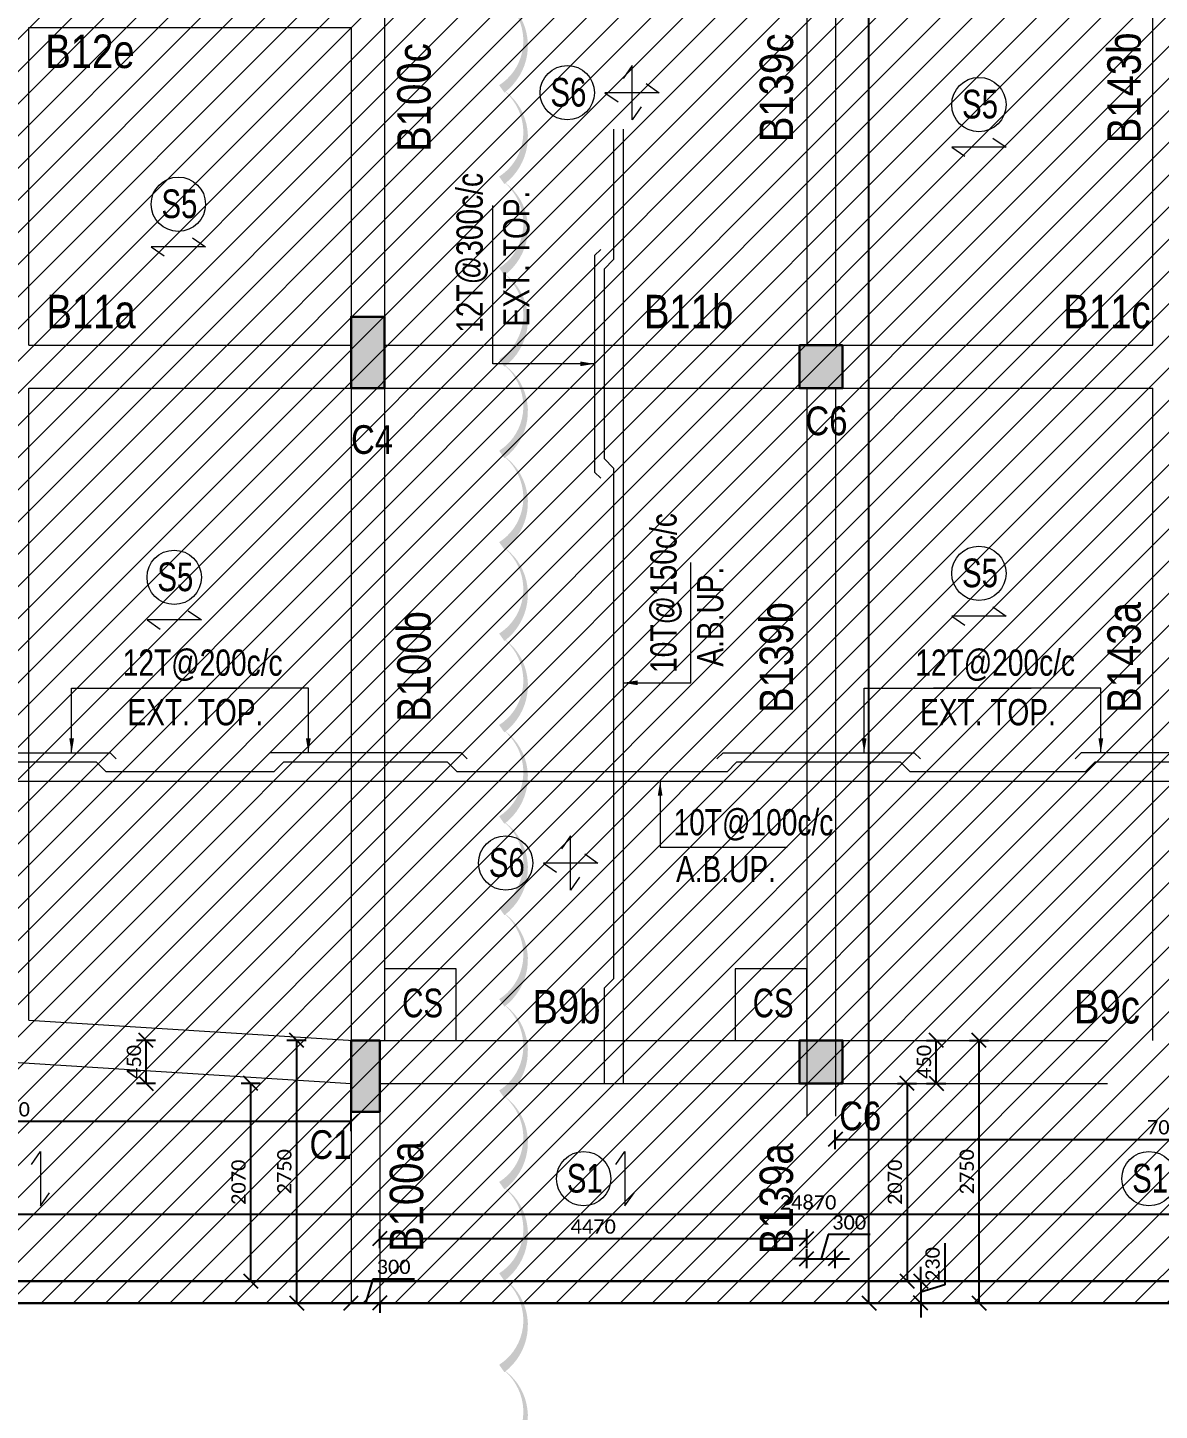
# Model space of a CAD drawing. Header units: millimetres. Extents: x 1112055 to 3390982, y -148532 to 766891.
# Drawn here: x 2838181 to 2850031, y -71678 to -57206 of the extents above; entities that cross this region are included whole.
import ezdxf
from ezdxf.enums import TextEntityAlignment as Align

# ---------------------------------------------------------------- set-up
doc = ezdxf.new("R2010")
doc.units = ezdxf.units.MM
doc.header["$PDMODE"] = 35
doc.header["$PDSIZE"] = -25
doc.linetypes.add('Hidden', pattern=[9.525, 6.35, -3.175])
for name, color, linetype, lineweight in [('B BEAM', 148, 'Continuous', 13), ('B COL. NO.', 3, 'Continuous', 20), ('B FINAL COLUMN', 1, 'Continuous', 30), ('B SLAB NO', 56, 'Continuous', 9), ('B STEEL', 34, 'Continuous', 15), ('B STEEL TEXT', 7, 'Continuous', 15), ('B TITLE BLOCK', 250, 'Continuous', 0), ('B-BEAM NO', 215, 'Continuous', 18), ('g-sol250', 250, 'Continuous', 5)]:
    doc.layers.add(name, color=color, linetype=linetype, lineweight=lineweight)
doc.layers.add('B-COL HT', color=7, linetype='Continuous', lineweight=0, true_color=0x4e4f45)
doc.styles.add('Cali', font='calibri.ttf')
doc.styles.add('Q1', font='g13f12d.shx', dxfattribs={"width": 0.8})
doc.styles.add('SWINC', font='swissc.ttf')
doc.styles.add('SWISS', font='swisscl.ttf')
doc.dimstyles.new('BHOOMI', dxfattribs={"dimtxt": 230, "dimasz": 150, "dimexe": 10, "dimexo": 0, "dimgap": 25, "dimtad": 1, "dimdec": 0, "dimzin": 0, "dimdsep": 46, "dimtxsty": 'SWINC', "dimblk": 'OBLIQUE', "dimcen": 0.09, "dimclrd": 250, "dimclre": 250, "dimclrt": 256, "dimaunit": 1, "dimadec": 3, "dimazin": 0, "dimtfac": 1, "dimtdec": 0, "dimtofl": 0, "dimtmove": 1, "dimatfit": 3, "dimfxl": 100, "dimtolj": 1, "dimtzin": 0, "dimlwd": 9, "dimlwe": 5, "dimarcsym": 0})
doc.dimstyles.new('LEVEL DIM', dxfattribs={"dimtxt": 150, "dimasz": 150, "dimexe": 100, "dimexo": 100, "dimgap": 50, "dimtad": 1, "dimdec": 0, "dimzin": 0, "dimdsep": 46, "dimtxsty": 'Cali', "dimblk": 'OBLIQUE', "dimcen": 0, "dimclrd": 256, "dimclre": 256, "dimclrt": 3, "dimadec": 0, "dimazin": 0, "dimtfac": 1, "dimtdec": 0, "dimtofl": 0, "dimtmove": 1, "dimatfit": 0, "dimfxl": 100, "dimfxlon": 1, "dimtolj": 1, "dimtzin": 0, "dimlwd": -1, "dimlwe": -1, "dimarcsym": 0})

# ---------------------------------------------------------------- blocks, each defined once
blk = doc.blocks.new('_Oblique')
at = {"color": 0, "linetype": 'ByBlock', "lineweight": -2}
blk.add_line((-0.5, -0.5), (0.5, 0.5), dxfattribs=at)
blk = doc.blocks.new('*D6353')
at = {"linetype": 'ByBlock', "transparency": 16777216}
for p, q in [((2846889, -16956), (2847089, -16956)), ((2846989, -70556), (2846989, -16956)), ((2846889, -70556), (2847089, -70556))]:
    blk.add_line(p, q, dxfattribs=at)
at = {"layer": 'Defpoints', "color": 0, "lineweight": 40, "transparency": 16777216}
for p in [(2846638, -16956), (2846989, -16956), (2846638, -70556)]:
    blk.add_point(p, dxfattribs=at)
at = {"transparency": 16777216, "xscale": 150, "yscale": 150, "zscale": 150}
for p, rotation in [((2846989, -16956), 90), ((2846989, -70556), 270)]:
    blk.add_blockref('_Oblique', p, dxfattribs=dict(at, rotation=rotation))
at = {"color": 3, "lineweight": 50, "transparency": 16777216, "insert": (2846862, -43756), "char_height": 150, "attachment_point": 5, "rotation": 90, "style": 'Cali'}
blk.add_mtext('\\A1;53600', dxfattribs=at)
blk = doc.blocks.new('*D6412')
at = {"linetype": 'ByBlock', "transparency": 16777216}
for p, q in [((2841096, -67806), (2840896, -67806)), ((2840996, -67806), (2840996, -70556)), ((2841096, -70556), (2840896, -70556))]:
    blk.add_line(p, q, dxfattribs=at)
at = {"layer": 'Defpoints', "color": 0, "lineweight": 40, "transparency": 16777216}
for p in [(2841568, -67806), (2840996, -70556), (2841568, -70556)]:
    blk.add_point(p, dxfattribs=at)
at = {"transparency": 16777216, "xscale": 150, "yscale": 150, "zscale": 150}
for p, rotation in [((2840996, -67806), 90), ((2840996, -70556), 270)]:
    blk.add_blockref('_Oblique', p, dxfattribs=dict(at, rotation=rotation))
at = {"color": 3, "lineweight": 50, "transparency": 16777216, "insert": (2840869, -69181), "char_height": 150, "attachment_point": 5, "rotation": 90, "style": 'Cali'}
blk.add_mtext('\\A1;2750', dxfattribs=at)
blk = doc.blocks.new('*D6413')
at = {"linetype": 'ByBlock', "transparency": 16777216}
for p, q in [((2840616, -68256), (2840416, -68256)), ((2840516, -70326), (2840516, -68256)), ((2840616, -70326), (2840416, -70326))]:
    blk.add_line(p, q, dxfattribs=at)
at = {"layer": 'Defpoints', "color": 0, "lineweight": 40, "transparency": 16777216}
for p in [(2840516, -68256), (2841568, -68256), (2841568, -70326)]:
    blk.add_point(p, dxfattribs=at)
at = {"transparency": 16777216, "xscale": 150, "yscale": 150, "zscale": 150}
for p, rotation in [((2840516, -68256), 90), ((2840516, -70326), 270)]:
    blk.add_blockref('_Oblique', p, dxfattribs=dict(at, rotation=rotation))
at = {"color": 3, "lineweight": 50, "transparency": 16777216, "insert": (2840389, -69291), "char_height": 150, "attachment_point": 5, "rotation": 90, "style": 'Cali'}
blk.add_mtext('\\A1;2070', dxfattribs=at)
blk = doc.blocks.new('*D6416')
at = {"linetype": 'ByBlock', "transparency": 16777216}
for p, q in [((2834368, -68755), (2834368, -68555)), ((2841568, -68755), (2841568, -68555)), ((2841568, -68655), (2834368, -68655))]:
    blk.add_line(p, q, dxfattribs=at)
at = {"layer": 'Defpoints', "color": 0, "lineweight": 40, "transparency": 16777216}
for p in [(2834368, -68655), (2834368, -70326), (2841568, -70326)]:
    blk.add_point(p, dxfattribs=at)
at = {"transparency": 16777216, "xscale": 150, "yscale": 150, "zscale": 150, "rotation": 180}
blk.add_blockref('_Oblique', (2834368, -68655), dxfattribs=at)
at = {"transparency": 16777216, "xscale": 150, "yscale": 150, "zscale": 150}
blk.add_blockref('_Oblique', (2841568, -68655), dxfattribs=at)
at = {"color": 3, "lineweight": 50, "transparency": 16777216, "insert": (2837968, -68528), "char_height": 150, "attachment_point": 5, "style": 'Cali'}
blk.add_mtext('\\A1;7200', dxfattribs=at)
blk = doc.blocks.new('*D6418')
at = {"linetype": 'ByBlock', "transparency": 16777216}
for p, q in [((2841794, -70304), (2841718, -70556)), ((2842233, -70304), (2841794, -70304)), ((2841568, -70456), (2841568, -70456)), ((2841568, -70556), (2841418, -70556)), ((2841568, -70556), (2841868, -70556)), ((2841868, -70556), (2841868, -70656)), ((2841868, -70556), (2842018, -70556))]:
    blk.add_line(p, q, dxfattribs=at)
at = {"layer": 'Defpoints', "color": 0, "lineweight": 40, "transparency": 16777216}
for p in [(2841568, -70556), (2841868, -70556), (2841868, -70556)]:
    blk.add_point(p, dxfattribs=at)
at = {"transparency": 16777216, "xscale": 150, "yscale": 150, "zscale": 150}
blk.add_blockref('_Oblique', (2841568, -70556), dxfattribs=at)
at = {"transparency": 16777216, "xscale": 150, "yscale": 150, "zscale": 150, "rotation": 180}
blk.add_blockref('_Oblique', (2841868, -70556), dxfattribs=at)
at = {"color": 3, "lineweight": 50, "transparency": 16777216, "insert": (2842013, -70177), "char_height": 150, "attachment_point": 5, "style": 'Cali'}
blk.add_mtext('\\A1;300', dxfattribs=at)
blk = doc.blocks.new('*D6419')
at = {"linetype": 'ByBlock', "transparency": 16777216}
for p, q in [((2839521, -67806), (2839321, -67806)), ((2839421, -68256), (2839421, -67806)), ((2839521, -68256), (2839321, -68256))]:
    blk.add_line(p, q, dxfattribs=at)
at = {"layer": 'Defpoints', "color": 0, "lineweight": 40, "transparency": 16777216}
for p in [(2839421, -67806), (2841568, -67806), (2841568, -68256)]:
    blk.add_point(p, dxfattribs=at)
at = {"transparency": 16777216, "xscale": 150, "yscale": 150, "zscale": 150}
for p, rotation in [((2839421, -67806), 90), ((2839421, -68256), 270)]:
    blk.add_blockref('_Oblique', p, dxfattribs=dict(at, rotation=rotation))
at = {"color": 3, "lineweight": 50, "transparency": 16777216, "insert": (2839294, -68031), "char_height": 150, "attachment_point": 5, "rotation": 90, "style": 'Cali'}
blk.add_mtext('\\A1;450', dxfattribs=at)
blk = doc.blocks.new('*D6420')
at = {"linetype": 'ByBlock', "transparency": 16777216}
for p, q in [((2835921, -67806), (2836121, -67806)), ((2836021, -68256), (2836021, -67806)), ((2836121, -68256), (2835921, -68256))]:
    blk.add_line(p, q, dxfattribs=at)
at = {"layer": 'Defpoints', "color": 0, "lineweight": 40, "transparency": 16777216}
for p in [(2834368, -67806), (2836021, -67806), (2841568, -68256)]:
    blk.add_point(p, dxfattribs=at)
at = {"transparency": 16777216, "xscale": 150, "yscale": 150, "zscale": 150}
for p, rotation in [((2836021, -67806), 90), ((2836021, -68256), 270)]:
    blk.add_blockref('_Oblique', p, dxfattribs=dict(at, rotation=rotation))
at = {"color": 3, "lineweight": 50, "transparency": 16777216, "insert": (2835894, -68031), "char_height": 150, "attachment_point": 5, "rotation": 90, "style": 'Cali'}
blk.add_mtext('\\A1;450', dxfattribs=at)
blk = doc.blocks.new('*D6421')
at = {"linetype": 'ByBlock', "transparency": 16777216}
for p, q in [((2833918, -69706), (2833918, -69528)), ((2858788, -69728), (2858788, -69528)), ((2858788, -69628), (2833918, -69628))]:
    blk.add_line(p, q, dxfattribs=at)
at = {"layer": 'Defpoints', "color": 0, "lineweight": 40, "transparency": 16777216}
for p in [(2833918, -69628), (2833918, -69806), (2858788, -70326)]:
    blk.add_point(p, dxfattribs=at)
at = {"transparency": 16777216, "xscale": 150, "yscale": 150, "zscale": 150, "rotation": 180}
blk.add_blockref('_Oblique', (2833918, -69628), dxfattribs=at)
at = {"transparency": 16777216, "xscale": 150, "yscale": 150, "zscale": 150}
blk.add_blockref('_Oblique', (2858788, -69628), dxfattribs=at)
at = {"color": 3, "lineweight": 50, "transparency": 16777216, "insert": (2846353, -69502), "char_height": 150, "attachment_point": 5, "style": 'Cali'}
blk.add_mtext('\\A1;24870', dxfattribs=at)
blk = doc.blocks.new('*D6422')
at = {"linetype": 'ByBlock', "transparency": 16777216}
for p, q in [((2846564, -69839), (2846488, -70091)), ((2847003, -69839), (2846564, -69839)), ((2846338, -70191), (2846338, -69991)), ((2846638, -70191), (2846638, -69991)), ((2846338, -70091), (2846188, -70091)), ((2846338, -70091), (2846638, -70091)), ((2846638, -70091), (2846788, -70091))]:
    blk.add_line(p, q, dxfattribs=at)
at = {"layer": 'Defpoints', "color": 0, "lineweight": 40, "transparency": 16777216}
for p in [(2846638, -70091), (2846338, -70326), (2846638, -70326)]:
    blk.add_point(p, dxfattribs=at)
at = {"transparency": 16777216, "xscale": 150, "yscale": 150, "zscale": 150}
blk.add_blockref('_Oblique', (2846338, -70091), dxfattribs=at)
at = {"transparency": 16777216, "xscale": 150, "yscale": 150, "zscale": 150, "rotation": 180}
blk.add_blockref('_Oblique', (2846638, -70091), dxfattribs=at)
at = {"color": 3, "lineweight": 50, "transparency": 16777216, "insert": (2846783, -69712), "char_height": 150, "attachment_point": 5, "style": 'Cali'}
blk.add_mtext('\\A1;300', dxfattribs=at)
blk = doc.blocks.new('*D6425')
at = {"linetype": 'ByBlock', "transparency": 16777216}
for p, q in [((2848042, -67806), (2848242, -67806)), ((2848142, -67806), (2848142, -70556)), ((2848042, -70556), (2848242, -70556))]:
    blk.add_line(p, q, dxfattribs=at)
at = {"layer": 'Defpoints', "color": 0, "lineweight": 40, "transparency": 16777216}
for p in [(2846989, -67806), (2846989, -70556), (2848142, -70556)]:
    blk.add_point(p, dxfattribs=at)
at = {"transparency": 16777216, "xscale": 150, "yscale": 150, "zscale": 150}
for p, rotation in [((2848142, -67806), 90), ((2848142, -70556), 270)]:
    blk.add_blockref('_Oblique', p, dxfattribs=dict(at, rotation=rotation))
at = {"color": 3, "lineweight": 50, "transparency": 16777216, "insert": (2848015, -69181), "char_height": 150, "attachment_point": 5, "rotation": 90, "style": 'Cali'}
blk.add_mtext('\\A1;2750', dxfattribs=at)
blk = doc.blocks.new('*D6426')
at = {"linetype": 'ByBlock', "transparency": 16777216}
for p, q in [((2847784, -69928), (2847784, -70366)), ((2847532, -70326), (2847532, -70176)), ((2847432, -70326), (2847632, -70326)), ((2847532, -70326), (2847532, -70556)), ((2847784, -70366), (2847532, -70441)), ((2847432, -70556), (2847632, -70556)), ((2847532, -70556), (2847532, -70706))]:
    blk.add_line(p, q, dxfattribs=at)
at = {"layer": 'Defpoints', "color": 0, "lineweight": 40, "transparency": 16777216}
for p in [(2846989, -70326), (2846989, -70556), (2847532, -70556)]:
    blk.add_point(p, dxfattribs=at)
at = {"transparency": 16777216, "xscale": 150, "yscale": 150, "zscale": 150}
for p, rotation in [((2847532, -70326), 270), ((2847532, -70556), 90)]:
    blk.add_blockref('_Oblique', p, dxfattribs=dict(at, rotation=rotation))
at = {"color": 3, "lineweight": 50, "transparency": 16777216, "insert": (2847657, -70147), "char_height": 150, "attachment_point": 5, "rotation": 90, "style": 'Cali'}
blk.add_mtext('\\A1;230', dxfattribs=at)
blk = doc.blocks.new('*D6427')
at = {"linetype": 'ByBlock', "transparency": 16777216}
for p, q in [((2847594, -67806), (2847794, -67806)), ((2847694, -68256), (2847694, -67806)), ((2847594, -68256), (2847794, -68256))]:
    blk.add_line(p, q, dxfattribs=at)
at = {"layer": 'Defpoints', "color": 0, "lineweight": 40, "transparency": 16777216}
for p in [(2846989, -67806), (2847694, -67806), (2846989, -68256)]:
    blk.add_point(p, dxfattribs=at)
at = {"transparency": 16777216, "xscale": 150, "yscale": 150, "zscale": 150}
for p, rotation in [((2847694, -67806), 90), ((2847694, -68256), 270)]:
    blk.add_blockref('_Oblique', p, dxfattribs=dict(at, rotation=rotation))
at = {"color": 3, "lineweight": 50, "transparency": 16777216, "insert": (2847567, -68031), "char_height": 150, "attachment_point": 5, "rotation": 90, "style": 'Cali'}
blk.add_mtext('\\A1;450', dxfattribs=at)
blk = doc.blocks.new('*D6428')
at = {"linetype": 'ByBlock', "transparency": 16777216}
for p, q in [((2847289, -68256), (2847489, -68256)), ((2847389, -68256), (2847389, -70326)), ((2847289, -70326), (2847489, -70326))]:
    blk.add_line(p, q, dxfattribs=at)
at = {"layer": 'Defpoints', "color": 0, "lineweight": 40, "transparency": 16777216}
for p in [(2846989, -68256), (2846989, -70326), (2847389, -70326)]:
    blk.add_point(p, dxfattribs=at)
at = {"transparency": 16777216, "xscale": 150, "yscale": 150, "zscale": 150}
for p, rotation in [((2847389, -68256), 90), ((2847389, -70326), 270)]:
    blk.add_blockref('_Oblique', p, dxfattribs=dict(at, rotation=rotation))
at = {"color": 3, "lineweight": 50, "transparency": 16777216, "insert": (2847262, -69291), "char_height": 150, "attachment_point": 5, "rotation": 90, "style": 'Cali'}
blk.add_mtext('\\A1;2070', dxfattribs=at)
blk = doc.blocks.new('*D6435')
at = {"linetype": 'ByBlock', "transparency": 16777216}
for p, q in [((2841868, -69981), (2841868, -69781)), ((2841868, -69881), (2846338, -69881)), ((2846338, -69981), (2846338, -69781))]:
    blk.add_line(p, q, dxfattribs=at)
at = {"layer": 'Defpoints', "color": 0, "lineweight": 40, "transparency": 16777216}
for p in [(2846338, -69881), (2841868, -70326), (2846338, -70326)]:
    blk.add_point(p, dxfattribs=at)
at = {"transparency": 16777216, "xscale": 150, "yscale": 150, "zscale": 150, "rotation": 180}
blk.add_blockref('_Oblique', (2841868, -69881), dxfattribs=at)
at = {"transparency": 16777216, "xscale": 150, "yscale": 150, "zscale": 150}
blk.add_blockref('_Oblique', (2846338, -69881), dxfattribs=at)
at = {"color": 3, "lineweight": 50, "transparency": 16777216, "insert": (2844103, -69755), "char_height": 150, "attachment_point": 5, "style": 'Cali'}
blk.add_mtext('\\A1;4470', dxfattribs=at)
blk = doc.blocks.new('*D6436')
at = {"linetype": 'ByBlock', "transparency": 16777216}
for p, q in [((2846638, -68943), (2846638, -68743)), ((2846638, -68843), (2853638, -68843)), ((2853638, -68943), (2853638, -68743))]:
    blk.add_line(p, q, dxfattribs=at)
at = {"layer": 'Defpoints', "color": 0, "lineweight": 40, "transparency": 16777216}
for p in [(2853638, -68843), (2846638, -70326), (2853638, -70326)]:
    blk.add_point(p, dxfattribs=at)
at = {"transparency": 16777216, "xscale": 150, "yscale": 150, "zscale": 150, "rotation": 180}
blk.add_blockref('_Oblique', (2846638, -68843), dxfattribs=at)
at = {"transparency": 16777216, "xscale": 150, "yscale": 150, "zscale": 150}
blk.add_blockref('_Oblique', (2853638, -68843), dxfattribs=at)
at = {"color": 3, "lineweight": 50, "transparency": 16777216, "insert": (2850138, -68716), "char_height": 150, "attachment_point": 5, "style": 'Cali'}
blk.add_mtext('\\A1;7000', dxfattribs=at)
blk = doc.blocks.new('*D6558')
at = {"linetype": 'ByBlock', "transparency": 16777216}
for p, q in [((2807868, -72966), (2807868, -73166)), ((2807868, -73066), (2839078, -73066)), ((2839078, -72966), (2839078, -73166))]:
    blk.add_line(p, q, dxfattribs=at)
at = {"layer": 'Defpoints', "color": 0, "lineweight": 40, "transparency": 16777216}
for p in [(2807868, -70556), (2839078, -70556), (2839078, -73066)]:
    blk.add_point(p, dxfattribs=at)
at = {"transparency": 16777216, "xscale": 150, "yscale": 150, "zscale": 150, "rotation": 180}
blk.add_blockref('_Oblique', (2807868, -73066), dxfattribs=at)
at = {"transparency": 16777216, "xscale": 150, "yscale": 150, "zscale": 150}
blk.add_blockref('_Oblique', (2839078, -73066), dxfattribs=at)
at = {"color": 3, "lineweight": 50, "transparency": 16777216, "insert": (2823473, -72939), "char_height": 150, "attachment_point": 5, "style": 'Cali'}
blk.add_mtext('\\A1;31210', dxfattribs=at)

msp = doc.modelspace()

# ---------------------------------------------------------------- hatches: boundary and pattern name
at = {"layer": 'B-COL HT', "lineweight": 0}
h = msp.add_hatch(color=250, dxfattribs=at)
h.dxf.hatch_style = 1
h.paths.add_polyline_path([(2841918.1, -60981.1), (2841568.1, -60981.1), (2841568.1, -60231.1), (2841918.1, -60231.1)])
h = msp.add_hatch(color=250, dxfattribs=at)
h.dxf.hatch_style = 1
h.paths.add_polyline_path([(2846713.1, -60981.1), (2846713.1, -60531.1), (2846263.1, -60531.1), (2846263.1, -60981.1)])
h = msp.add_hatch(color=250, dxfattribs=at)
h.dxf.hatch_style = 1
h.paths.add_polyline_path([(2841868.1, -68555.5), (2841568.1, -68555.5), (2841568.1, -67805.5), (2841868.1, -67805.5)])
h = msp.add_hatch(color=250, dxfattribs=at)
h.dxf.hatch_style = 1
h.paths.add_polyline_path([(2846263.1, -68256.1), (2846713.1, -68256.1), (2846713.1, -67806.1), (2846263.1, -67806.1)])
at = {"layer": 'g-sol250', "lineweight": 0}
h = msp.add_hatch(dxfattribs=at)
h.set_pattern_fill('ANSI31', color=250, scale=75)
h.set_pattern_definition([(45, (-724936.02, -684473.6), (-168.379802, 168.379802), [])])
h.paths.add_polyline_path([(2808768.1, -40156.1), (2808768.1, -11756.1), (2834368.1, -11756.1), (2834368.1, -20456.1), (2830868.1, -20456.1), (2830868.1, -31456.1), (2834368.1, -31456.1), (2834368.1, -40156.1)], flags=16)
h.paths.add_polyline_path([(2825618.1, -40504.6), (2825618.1, -40156.1), (2827028.1, -40156.1), (2827028.1, -40504.6)], flags=16)
h.paths.add_polyline_path([(2830038.1, -40156.1), (2830038.1, -40504.7), (2827478.1, -40504.7), (2827478.1, -40156.1)], flags=16)
h.paths.add_polyline_path([(2834368.1, -70556.1), (2858788.1, -70556.1), (2858788.1, -30756.1), (2871418.1, -30756.1), (2871418.1, -5896), (2871418.1, -5756.1), (2858958.1, -5756.1), (2858958.1, -5156.1), (2859188.1, -5156.1), (2859188.1, -3726.1), (2858808.1, -3726.1), (2858808.1, -1416.1), (2859188.1, -1416.1), (2859188.1, 3323.9), (2854103.1, 3323.9), (2854103.1, -5754), (2854221, -5756.1), (2854103.1, -5756.1), (2846294.9, -5756.1), (2819068.1, -5756.1), (2819068.1, 9243.9), (2824918.1, 9243.9), (2824918.1, 11468.9), (2820118.1, 11468.9), (2820118.1, 13543.9), (2819618.1, 13543.9), (2819618.1, 15043.9), (2820118.1, 15043.9), (2820118.1, 32238.9), (2819618.1, 32238.9), (2819618.1, 33738.9), (2820118.1, 33738.9), (2820118.1, 35718.9), (2855901.5, 35718.9), (2855901.5, 35488.9), (2870818.1, 35488.9), (2870818.1, 35488.9), (2871418.1, 35488.9), (2871418.1, 42384.9), (2845094.1, 41923), (2845094.1, 39154.7), (2840592.1, 39154.7), (2840592.1, 38568.9), (2807868.1, 38568.9), (2807868.1, 35569), (2814122.8, 35569), (2814113.5, 13956.4), (2812838.1, 13953.9), (2812838.1, 7598.9), (2810598.2, 7598.9), (2810598.2, -5306.1), (2807868.1, -5306.1), (2807868.1, -70556.1), (2808768.1, -70556.1), (2808768.3, -48507.3), (2834368.3, -48507.3), (2834368.1, -57206.1), (2830638.1, -57206.1), (2830638.1, -70256.1), (2834368.1, -70256.1)])

# ---------------------------------------------------------------- linework, layer by layer
at = {"layer": 'B BEAM', "linetype": 'Hidden', "ltscale": 1200}
for p, q in [((2846338.1, -55654.6), (2846338.1, -60529.6)), ((2846638.1, -55654.6), (2846638.1, -60529.6)), ((2849963.1, -60529.6), (2849963.1, -55654.6)), ((2841918.1, -55954.6), (2841918.1, -60229.6)), ((2838193.1, -57206.1), (2841568.1, -57206.1)), ((2838193.1, -60529.6), (2838193.1, -57206.1)), ((2841568.1, -57206.1), (2841568.1, -60229.6)), ((2838193.1, -60529.6), (2841568.1, -60529.6)), ((2841918.1, -60529.6), (2846263.1, -60529.6)), ((2846713.1, -60529.6), (2849963.1, -60529.6)), ((2838193.1, -67594.3), (2838193.1, -60979.6)), ((2838193.1, -60979.6), (2841568.1, -60979.6)), ((2841568.1, -60979.6), (2841568.1, -67806.1)), ((2841918.1, -60979.6), (2846263.1, -60979.6)), ((2841918.1, -60979.6), (2841918.1, -67806.1)), ((2846338.1, -60979.6), (2846338.1, -70556.1)), ((2846638.1, -60979.6), (2846638.1, -70556.1)), ((2846713.1, -60979.6), (2849963.1, -60979.6)), ((2849963.1, -67806.1), (2849963.1, -60979.6)), ((2838193.1, -67594.3), (2841596.2, -67807)), ((2834368.1, -67806.1), (2841568.1, -68256.1)), ((2841868.1, -67806.1), (2849963.1, -67806.1)), ((2841868.1, -68256.1), (2858488.1, -68256.1)), ((2841568.1, -68556.1), (2841568.1, -70556.1)), ((2841868.1, -68556.1), (2841868.1, -70556.1))]:
    msp.add_line(p, q, dxfattribs=at)
at = {"layer": 'B FINAL COLUMN', "color": 26, "lineweight": 30}
for points in [[(2840592.1, 38569.5), (2807868.1, 38569.5), (2807868.1, -70556.1), (2858788.1, -70556.1), (2858788.1, -30756.1), (2871418.1, -30756.1), (2871418.1, 42384.9), (2845094.1, 41923), (2845094.1, 39154.7), (2840592.1, 39154.7)], [(2808098.2, -70326.1), (2858558.2, -70326.1), (2858558.2, -30527.5), (2871188.2, -30527.5), (2871188.2, 38376.5), (2852149.8, 38377), (2852149.8, 35717.5), (2851933.2, 35717.5), (2851933.2, 41811.5), (2850503.2, 41786.4), (2850503.2, 35717.5), (2850273.2, 35717.5), (2850273.2, 38923.3), (2840822.2, 38923.3), (2840822.2, 38338), (2808098.2, 38338)]]:
    msp.add_lwpolyline(points, close=True, dxfattribs=at)
at = {"layer": 'B FINAL COLUMN', "color": 5, "lineweight": 30}
for points in [[(2841918.1, -60981.1), (2841568.1, -60981.1), (2841568.1, -60231.1), (2841918.1, -60231.1)], [(2846713.1, -60531.1), (2846713.1, -60981.1), (2846263.1, -60981.1), (2846263.1, -60531.1)], [(2841868.1, -68555.5), (2841568.1, -68555.5), (2841568.1, -67805.5), (2841868.1, -67805.5)], [(2846263.1, -68256.1), (2846713.1, -68256.1), (2846713.1, -67806.1), (2846263.1, -67806.1)]]:
    msp.add_lwpolyline(points, close=True, dxfattribs=at)
at = {"layer": 'B SLAB NO', "lineweight": 9}
for points in [[(2844605.2, -58034.8), (2844510.3, -58171.4), (2844510.3, -57602.4), (2844415.5, -57739.1)], [(2844658.2, -57792.1), (2844794.8, -57886.9), (2844225.8, -57886.9), (2844362.5, -57981.7)], [(2848288.9, -58363), (2848425.5, -58457.8), (2847856.5, -58457.8), (2847993.1, -58552.7)], [(2839906, -59405.9), (2840042.7, -59500.7), (2839473.6, -59500.7), (2839610.3, -59595.6)], [(2839862.8, -63311), (2839999.5, -63405.8), (2839430.5, -63405.8), (2839567.1, -63500.6)], [(2848288.9, -63269.5), (2848425.5, -63364.3), (2847856.5, -63364.3), (2847993.1, -63459.1)], [(2843960.4, -66097.5), (2843865.5, -66234.1), (2843865.5, -65665.1), (2843770.7, -65801.8)], [(2844013.4, -65854.8), (2844150.1, -65949.6), (2843581, -65949.6), (2843717.7, -66044.5)], [(2838221.3, -69105.7), (2838316.2, -68969.1), (2838316.2, -69538.1), (2838411, -69401.5)], [(2844340.5, -69105.7), (2844435.3, -68969.1), (2844435.3, -69538.1), (2844530.2, -69401.5)]]:
    msp.add_lwpolyline(points, dxfattribs=at)
for points in [[(2841918.1, -67806.1), (2842668.1, -67806.1), (2842668.1, -67056.1), (2841918.1, -67056.1)], [(2845588.1, -67806.1), (2846338.1, -67806.1), (2846338.1, -67056.1), (2845588.1, -67056.1)]]:
    msp.add_lwpolyline(points, close=True, dxfattribs=at)
for centre in [(2843831.2, -57886.9), (2848141, -58011.3), (2839758.2, -59054.2), (2848141, -62917.8), (2839715, -62959.3), (2843186.4, -65949.6), (2844002.8, -69253.6), (2849922.3, -69253.6)]:
    msp.add_circle(centre, 284.5, dxfattribs=at)
at = {"layer": 'B STEEL', "color": 34, "lineweight": 9, "ltscale": 0.5}
for p, q in [((2844416.6, -58267.7), (2844416.6, -68256.1)), ((2858788.1, -65095.5), (2833918.1, -65095.5))]:
    msp.add_line(p, q, dxfattribs=at)
for points in [[(2844316.6, -58267.7), (2844316.6, -59632.9), (2844216.6, -59732.9), (2844216.6, -61716.5), (2844316.6, -61816.5), (2844316.6, -67161.1), (2844216.6, -67261.1), (2844216.6, -68256.1)], [(2844181.3, -59526.8), (2844116.6, -59591.4), (2844116.6, -61857.9), (2844181.3, -61922.6)], [(2836978.1, -64860.2), (2837042.7, -64795.5), (2839043.6, -64795.5), (2839108.2, -64860.2)], [(2842783.2, -64860.2), (2842718.6, -64795.5), (2840717.7, -64795.5), (2840653.1, -64860.2)], [(2845398, -64860.2), (2845462.7, -64795.5), (2847463.5, -64795.5), (2847528.2, -64860.2)], [(2851278.2, -64860.2), (2851213.6, -64795.5), (2849212.7, -64795.5), (2849148, -64860.2)], [(2851072.1, -64895.5), (2849354.1, -64895.5), (2849254.1, -64995.5), (2847422.1, -64995.5), (2847322.1, -64895.5), (2845604.1, -64895.5), (2845504.1, -64995.5), (2842677.2, -64995.5), (2842577.2, -64895.5), (2840859.1, -64895.5), (2840759.1, -64995.5), (2839002.1, -64995.5), (2838902.1, -64895.5), (2837184.1, -64895.5), (2837084.1, -64995.5), (2834983.1, -64995.5), (2834883.1, -64895.5), (2833918.1, -64895.5)]]:
    msp.add_lwpolyline(points, dxfattribs=at)
at = {"layer": 'B-BEAM NO', "color": 3}
msp.add_lwpolyline([(2843145.4, -56890.4, 0, 95.7, -0.5205671), (2843145.4, -57847.1, 0, 95.7, -0.5205671), (2843145.4, -58803.7, 0, 95.7, -0.5205671), (2843145.4, -59760.4, 0, 95.7, -0.5205671), (2843145.4, -60717, 0, 95.7, -0.5205671), (2843145.4, -61673.6, 0, 95.7, -0.5205671), (2843145.4, -62630.3, 0, 95.7, -0.5205671), (2843145.4, -63586.9, 0, 95.7, -0.5205671), (2843145.4, -64543.6, 0, 95.7, -0.5205671), (2843145.4, -65500.2, 0, 95.7, -0.5205671), (2843145.4, -66456.9, 0, 95.7, -0.5205671), (2843145.4, -67413.5, 0, 95.7, -0.5205671), (2843145.4, -68370.1, 0, 95.7, -0.5205671), (2843145.4, -69326.8, 0, 95.7, -0.5205671), (2843145.4, -70283.4, 0, 95.7, -0.5205671), (2843145.4, -71240.1, 0, 95.7, -0.5205671), (2843145.4, -72196.7, 0, 95.7, -0.5205671)], format="xyseb", dxfattribs=at)

# ---------------------------------------------------------------- texts
at = {"layer": 'B COL. NO.', "style": 'SWINC'}
for s, p in [('C6', (2846325.9, -61471.6)), ('C4', (2841567.6, -61667.2)), ('C6', (2846679.8, -68746.6)), ('C1', (2841132.4, -69046.6))]:
    msp.add_text(s, height=300, dxfattribs=at).set_placement(p)
at = {"layer": 'B SLAB NO', "lineweight": 9, "style": 'SWISS'}
for s, p in [('S6', (2843655.1, -58031.9)), ('S5', (2847964.9, -58156.3)), ('S5', (2839582, -59199.2)), ('S5', (2839538.8, -63104.3)), ('S5', (2847964.9, -63062.8)), ('S6', (2843010.3, -66094.6)), ('CS', (2842103.7, -67564.4)), ('CS', (2845773.7, -67564.4)), ('S1', (2843826.7, -69398.6)), ('S1', (2849746.1, -69398.6))]:
    msp.add_text(s, height=300, dxfattribs=at).set_placement(p)
at = {"layer": 'B STEEL TEXT', "style": 'Q1', "width": 0.8}
for s, p in [('12T@300c/c', (2842945.8, -60399.8)), ('EXT. TOP.', (2843435.2, -60333.8)), ('10T@150c/c', (2844975.8, -63960.2)), ('A.B.UP.', (2845465.2, -63894.3))]:
    msp.add_text(s, height=275, rotation=90, dxfattribs=at).set_placement(p)
for s, p in [('12T@200c/c', (2839177, -63989.7)), ('12T@200c/c', (2847475.2, -63989.7)), ('EXT. TOP.', (2839226.3, -64508.6)), ('EXT. TOP.', (2847524.6, -64508.6)), ('10T@100c/c', (2844944.5, -65660.4)), ('A.B.UP.', (2844969.8, -66149.8))]:
    msp.add_text(s, height=275, dxfattribs=at).set_placement(p)
at = {"layer": 'B TITLE BLOCK', "color": 251, "lineweight": 0, "insert": (2879869.9, -67865.3), "char_height": 464.277, "attachment_point": 2, "style": 'SWINC'}
msp.add_mtext_dynamic_manual_height_columns('\\pxsm1,qj;{\\fBankGothic Lt BT|b0|i0|c0|p34;BHOOMI\\P\\ps*,q*;\\fGost|b0|i0|c0|p2;\\H0.8x;- CONSULTANTS -\\C1; }', width=1213989.136, gutter_width=0, heights=[170761.4], dxfattribs=at)
at = {"layer": 'B-BEAM NO', "ltscale": 25, "style": 'SWINC'}
for s, p in [('B12e', (2838832.6, -57628.8)), ('B11a', (2838845, -60352.5)), ('B11b', (2845101.3, -60352.5)), ('B11c', (2849482.4, -60352.5)), ('B9b', (2843822.4, -67629)), ('B9c', (2849482.4, -67629))]:
    msp.add_text(s, height=350, dxfattribs=at).set_placement(p, align=Align.CENTER)
for s, p in [('B139c', (2846195.3, -57836.2)), ('B143b', (2849835.7, -57836.2)), ('B100c', (2842400.7, -57937)), ('B139b', (2846195.3, -63798.6)), ('B143a', (2849835.7, -63798.6)), ('B100b', (2842400.7, -63892.8)), ('B100a', (2842322.2, -69440.6)), ('B139a', (2846195.3, -69462.7))]:
    msp.add_text(s, height=350, rotation=90, dxfattribs=at).set_placement(p, align=Align.CENTER)

# ---------------------------------------------------------------- dimensions: what is measured, and where the dimension line sits
at = {"color": 3, "linetype": 'ByBlock', "lineweight": 50}
for base, p1, p2, picture, middle in [((2846989.1, -16956.1), (2846638.1, -70556.1), (2846638.1, -16956.1), '*D6353', (2846862.3, -43756.1)), ((2836020.8, -67806.1), (2841568.1, -68256.1), (2834368.1, -67806.1), '*D6420', (2835893.9, -68031.1)), ((2839420.8, -67806.1), (2841568.1, -68256.1), (2841568.1, -67806.1), '*D6419', (2839293.9, -68031.1)), ((2840996.1, -70556.1), (2841568.1, -67806.1), (2841568.1, -70556.1), '*D6412', (2840869.3, -69181.1)), ((2848142.3, -70556.1), (2846989.1, -67806.1), (2846989.1, -70556.1), '*D6425', (2848015.5, -69181.1)), ((2847694.3, -67806.1), (2846989.1, -68256.1), (2846989.1, -67806.1), '*D6427', (2847567.5, -68031.1)), ((2840515.9, -68256.1), (2841568.1, -70326.1), (2841568.1, -68256.1), '*D6413', (2840389.1, -69291.1)), ((2847388.5, -70326.1), (2846989.1, -68256.1), (2846989.1, -70326.1), '*D6428', (2847261.7, -69291.1)), ((2847532, -70556.1), (2846989.1, -70326.1), (2846989.1, -70556.1), '*D6426', (2847657, -70315.5))]:
    dim = msp.add_linear_dim(base=base, p1=p1, p2=p2, angle=90, dimstyle='LEVEL DIM', override={"dimpost": '\\X'}, dxfattribs=at)
    dim.commit()
    dim.dimension.update_dxf_attribs({"geometry": picture, "text_midpoint": middle})
for base, p1, p2, picture, middle in [((2834368.1, -68655.1), (2841568.1, -70326.1), (2834368.1, -70326.1), '*D6416', (2837968.1, -68528.3)), ((2853638.1, -68842.9), (2846638.1, -70326.1), (2853638.1, -70326.1), '*D6436', (2850138.1, -68716.1)), ((2833918.1, -69628.5), (2858788.1, -70326.1), (2833918.1, -69806.1), '*D6421', (2846353.1, -69501.6)), ((2846338.1, -69881.5), (2841868.1, -70326.1), (2846338.1, -70326.1), '*D6435', (2844103.1, -69754.6)), ((2846638.1, -70091), (2846338.1, -70326.1), (2846638.1, -70326.1), '*D6422', (2846613.7, -69712.3)), ((2841868.1, -70556.1), (2841568.1, -70556.1), (2841868.1, -70556.1), '*D6418', (2841843.7, -70177.4)), ((2839078, -73065.5), (2807868.1, -70556.1), (2839078, -70556.1), '*D6558', (2823473.1, -72938.7))]:
    dim = msp.add_linear_dim(base=base, p1=p1, p2=p2, dimstyle='LEVEL DIM', override={"dimpost": '\\X'}, dxfattribs=at)
    dim.commit()
    dim.dimension.update_dxf_attribs({"geometry": picture, "text_midpoint": middle})

# ---------------------------------------------------------------- leaders
at = {"layer": 'B STEEL TEXT'}
for points in [[(2844116.6, -60724.7), (2843052.2, -60724.7), (2843052.2, -59068.2)], [(2844416.6, -64063.3), (2845124.4, -64063.3), (2845124.4, -62804.2)], [(2838641.5, -64795.5), (2838641.5, -64120.5), (2840392.1, -64120.5)], [(2841119.8, -64795.5), (2841119.8, -64120.5), (2839369.2, -64120.5)], [(2846939.8, -64795.5), (2846939.8, -64120.5), (2848690.3, -64120.5)], [(2849418, -64795.5), (2849418, -64120.5), (2847667.5, -64120.5)], [(2844803.6, -65095.5), (2844803.6, -65783.2), (2846132.5, -65783.2)]]:
    msp.add_leader(points, dimstyle='BHOOMI', override={"dimtad": 0, "dimclrd": 256, "dimlwd": 0}, dxfattribs=at)

doc.saveas('drawing.dxf')
